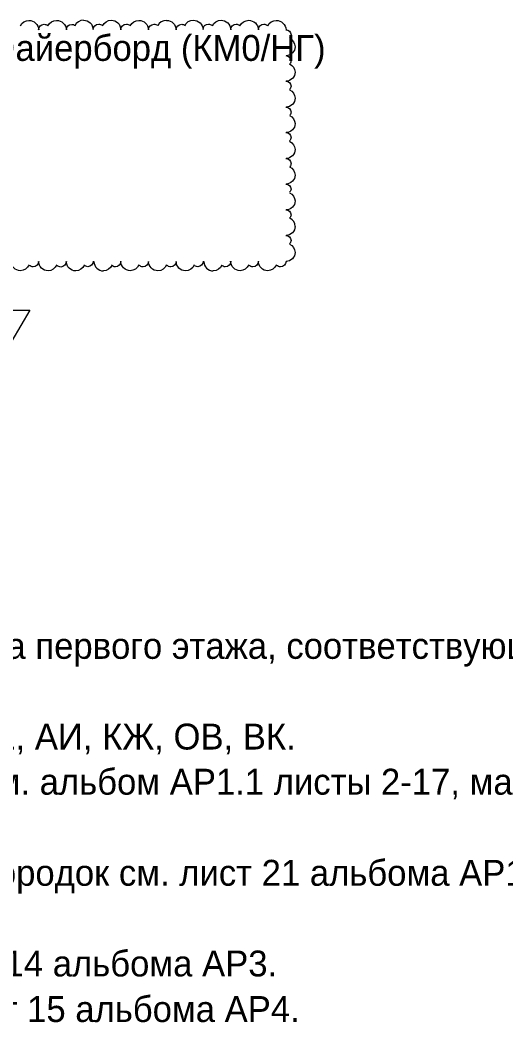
# Model space of a CAD drawing. Header units: millimetres. Extents: x -135211 to 49383, y -8033 to 228499.
# Drawn here: x 36203 to 41439, y 2814 to 13700 of the extents above; entities that cross this region are included whole.
import ezdxf

# ---------------------------------------------------------------- set-up
doc = ezdxf.new("R2010")
doc.units = ezdxf.units.MM
doc.layers.add('PDF _Геометрия', color=7, linetype='Continuous', true_color=0x1d1d1d)
doc.layers.add('PDF _Текст', color=7, linetype='Continuous')

msp = doc.modelspace()

# ---------------------------------------------------------------- linework, layer by layer
at = {"layer": 'PDF _Геометрия', "color": 1, "lineweight": 9}
for points in [[(36401.9, 13596.9), (36401.9, 13596.9)], [(36701.1, 13596.1), (36701.1, 13596.1)], [(36990.5, 13598.5), (36990.5, 13598.5)], [(37288.7, 13597.9), (37288.7, 13597.9)], [(37586.8, 13597.2), (37586.8, 13597.2)], [(37885, 13596.4), (37885, 13596.4)], [(38174.3, 13598.9), (38174.3, 13598.9)], [(38473.5, 13598.2), (38473.5, 13598.2)], [(38771.7, 13597.4), (38771.7, 13597.4)], [(35206.5, 10575.3), (36306.8, 10575.3), (36014.6, 10075.8)]]:
    msp.add_lwpolyline(points, dxfattribs=at)
for centre, radius, start, end in [((36884.9, 13596.9), 102.9, 89.54642, 154.87472), ((37780, 13594.5), 103.1, 89.93062, 154.79387), ((39068.4, 11476.2), 98.7, 359.74245, 63.71946), ((37101.2, 11099), 102.6, 180.56258, 269.31352), ((38285.7, 11099.7), 103, 180.73456, 269.50243)]:
    msp.add_arc(centre, radius, start, end, dxfattribs=at)
for points in [[(36204.6, 13638.8), (36221.2, 13676.9), (36259.7, 13698.2), (36297.2, 13698.2)], [(36297.2, 13698.2), (36352.3, 13698.2), (36399.1, 13655.8), (36403.3, 13596.5)], [(36401.9, 13596.9), (36401.9, 13630.7), (36428, 13656.1), (36461.3, 13656.1)], [(36461.3, 13656.1), (36474.8, 13656.1), (36487.3, 13651.8), (36499.8, 13643.4)], [(36502.5, 13638.1), (36519.2, 13676.2), (36557.8, 13697.4), (36595.3, 13697.4)], [(36595.3, 13697.4), (36650.5, 13697.4), (36697.5, 13655.1), (36701.6, 13595.8)], [(36701.1, 13596.1), (36701.1, 13630), (36726.2, 13655.3), (36759.5, 13655.3)], [(36759.5, 13655.3), (36773.1, 13655.3), (36785.6, 13651.1), (36798.1, 13642.7)], [(36885.7, 13699.8), (36940, 13699.8), (36987, 13657.5), (36991.2, 13598.2)], [(36990.5, 13598.5), (36990.5, 13632.5), (37015.6, 13657.9), (37050.1, 13657.9)], [(37050.1, 13657.9), (37062.6, 13657.9), (37075.1, 13653.6), (37087.7, 13645.1)], [(37090.7, 13639.9), (37107.5, 13678), (37145.1, 13699.1), (37183.8, 13699.1)], [(37183.8, 13699.1), (37238.2, 13699.1), (37285.3, 13656.8), (37289.5, 13597.5)], [(37288.7, 13597.9), (37288.7, 13631.7), (37313.8, 13657.1), (37348.3, 13657.1)], [(37348.3, 13657.1), (37360.9, 13657.1), (37373.4, 13652.9), (37386, 13644.4)], [(37388.7, 13639.1), (37405.5, 13677.3), (37444.2, 13698.4), (37482, 13698.4)], [(37482, 13698.4), (37537.5, 13698.4), (37583.6, 13656.1), (37587.8, 13596.8)], [(37586.8, 13597.2), (37586.8, 13631), (37612, 13656.4), (37646.6, 13656.4)], [(37646.6, 13656.4), (37659.2, 13656.4), (37671.7, 13652.2), (37684.3, 13643.7)], [(37780.1, 13697.6), (37835.7, 13697.6), (37881.9, 13655.3), (37886.1, 13596)], [(37885, 13596.4), (37885, 13630.2), (37910.2, 13655.6), (37944.8, 13655.6)], [(37944.8, 13655.6), (37957.4, 13655.6), (37970, 13651.4), (37982.6, 13642.9)], [(37976.9, 13640.9), (37993.8, 13679), (38031.6, 13700.2), (38069.5, 13700.2)], [(38069.5, 13700.2), (38125.2, 13700.2), (38171.5, 13657.8), (38175.7, 13598.5)], [(38174.3, 13598.9), (38174.3, 13632.8), (38200.6, 13658.1), (38234.3, 13658.1)], [(38234.3, 13658.1), (38246.9, 13658.1), (38259.6, 13653.9), (38272.2, 13645.4)], [(38274.9, 13640.2), (38291.8, 13678.2), (38329.7, 13699.4), (38368.7, 13699.4)], [(38368.7, 13699.4), (38423.4, 13699.4), (38469.8, 13657.1), (38474, 13597.9)], [(38473.5, 13598.2), (38473.5, 13632), (38498.8, 13657.4), (38532.6, 13657.4)], [(38532.6, 13657.4), (38545.2, 13657.4), (38557.8, 13653.2), (38570.5, 13644.7)], [(38572.9, 13639.5), (38589.8, 13677.6), (38628.8, 13698.7), (38666.8, 13698.7)], [(38666.8, 13698.7), (38721.7, 13698.7), (38768.1, 13656.4), (38772.3, 13597.1)], [(38771.7, 13597.4), (38771.7, 13631.3), (38797, 13656.7), (38830.8, 13656.7)], [(38830.8, 13656.7), (38843.5, 13656.7), (38856.1, 13652.5), (38868.8, 13644)], [(38871.9, 13638.7), (38888.8, 13676.8), (38926.9, 13698), (38964.9, 13698)], [(38964.9, 13698), (39019.9, 13698), (39066.4, 13655.7), (39070.6, 13596.4)], [(39068.3, 13597.3), (39097.9, 13597.3), (39123.3, 13576.1), (39123.3, 13542.2)], [(39123.3, 13542.2), (39123.3, 13529.5), (39114.8, 13516.9), (39106.3, 13508.4)], [(39107.9, 13503.6), (39141.7, 13486.7), (39167.1, 13452.8), (39167.1, 13414.6)], [(39167.1, 13414.6), (39167.1, 13363.9), (39120.6, 13317.3), (39069.8, 13317.3)], [(39068.3, 13317.9), (39097.9, 13317.9), (39123.3, 13296.7), (39123.3, 13262.8)], [(39107.9, 13228.4), (39141.7, 13211.5), (39167.1, 13177.6), (39167.1, 13139.5)], [(39123.3, 13262.8), (39123.3, 13254.3), (39119, 13241.6), (39110.6, 13229)], [(39167.1, 13139.5), (39167.1, 13088.7), (39120.6, 13042.2), (39069.8, 13042.2)], [(39068.3, 13042.7), (39097.9, 13042.7), (39123.3, 13021.5), (39123.3, 12987.7)], [(39123.3, 12987.7), (39123.3, 12975), (39114.8, 12962.2), (39106.3, 12953.8)], [(39167.1, 12860.1), (39167.1, 12809.3), (39120.6, 12762.8), (39069.8, 12762.8)], [(39107.9, 12949), (39141.7, 12932.1), (39167.1, 12898.3), (39167.1, 12860.1)], [(39068.3, 12763.4), (39097.9, 12763.4), (39123.3, 12742.1), (39123.3, 12708.3)], [(39107.9, 12673.8), (39141.7, 12656.9), (39167.1, 12623.1), (39167.1, 12584.9)], [(39123.3, 12708.3), (39123.3, 12699.8), (39119, 12687.1), (39110.6, 12674.4)], [(39167.1, 12584.9), (39167.1, 12534.1), (39120.6, 12487.6), (39069.8, 12487.6)], [(39068.3, 12488.1), (39097.9, 12488.1), (39123.3, 12467), (39123.3, 12433.1)], [(39123.3, 12433.1), (39123.3, 12420.4), (39114.8, 12407.7), (39106.3, 12399.2)], [(39167.1, 12305.5), (39167.1, 12254.8), (39120.6, 12208.2), (39069.8, 12208.2)], [(39107.9, 12394.4), (39141.7, 12377.5), (39167.1, 12343.7), (39167.1, 12305.5)], [(39068.3, 12208.7), (39097.9, 12208.7), (39123.3, 12187.6), (39123.3, 12153.7)], [(39107.9, 12119.3), (39141.7, 12102.4), (39167.1, 12068.5), (39167.1, 12030.4)], [(39123.3, 12153.7), (39123.3, 12145.3), (39119, 12132.6), (39110.6, 12119.8)], [(39167.1, 12030.4), (39167.1, 11979.6), (39120.6, 11933.1), (39069.8, 11933.1)], [(39068.3, 11933.6), (39097.9, 11933.6), (39123.3, 11912.4), (39123.3, 11878.5)], [(39123.3, 11878.5), (39123.3, 11865.9), (39114.8, 11853.2), (39106.3, 11844.7)], [(39107.9, 11839.9), (39141.7, 11823), (39167.1, 11789.1), (39167.1, 11751)], [(39068.3, 11654.2), (39097.9, 11654.2), (39123.3, 11633.1), (39123.3, 11599.2)], [(39167.1, 11751), (39167.1, 11700.2), (39120.6, 11653.7), (39069.8, 11653.7)], [(39123.3, 11599.2), (39123.3, 11586.4), (39114.8, 11573.7), (39106.3, 11565.3)], [(39167.1, 11475.8), (39167.1, 11425), (39120.6, 11378.5), (39069.8, 11378.5)], [(39068.3, 11379), (39097.9, 11379), (39123.3, 11357.9), (39123.3, 11324)], [(39123.3, 11324), (39123.3, 11311.3), (39114.8, 11298.6), (39106.3, 11290.2)], [(39107.9, 11285.3), (39141.7, 11268.4), (39167.1, 11234.6), (39167.1, 11196.4)], [(39167.1, 11196.4), (39167.1, 11145.6), (39120.6, 11099.1), (39069.8, 11099.1)], [(36204.4, 10998.7), (36150.3, 10998.7), (36103.6, 11045.3), (36103.6, 11100.3)], [(36298, 11062.2), (36281.4, 11024.1), (36247.1, 10998.7), (36204.4, 10998.7)], [(36344, 11039.6), (36327.3, 11039.6), (36314.9, 11048.1), (36301.3, 11056.5)], [(36403.3, 11098.8), (36403.3, 11069.2), (36374.2, 11039.6), (36344, 11039.6)], [(36503.6, 10997.9), (36448.4, 10997.9), (36401.5, 11044.5), (36401.5, 11099.5)], [(36596.3, 11061.4), (36579.7, 11023.4), (36545.3, 10997.9), (36503.6, 10997.9)], [(36642.2, 11038.8), (36625.5, 11038.8), (36613, 11047.3), (36600.5, 11055.8)], [(36701.6, 11098.1), (36701.6, 11068.5), (36672.4, 11038.8), (36642.2, 11038.8)], [(36801.8, 10997.2), (36746.5, 10997.2), (36699.5, 11043.7), (36699.5, 11098.7)], [(36894.7, 11060.6), (36878, 11022.5), (36843.5, 10997.2), (36801.8, 10997.2)], [(36931.6, 11041.4), (36914.9, 11041.4), (36902.4, 11050), (36889.9, 11058.4)], [(36991.2, 11100.7), (36991.2, 11071), (36961.9, 11041.4), (36931.6, 11041.4)], [(37193, 11060), (37176.2, 11021.8), (37141.7, 10996.4), (37099.9, 10996.4)], [(37229.9, 11040.7), (37213.1, 11040.7), (37200.6, 11049.2), (37188, 11057.7)], [(37289.5, 11099.9), (37289.5, 11070.3), (37260.2, 11040.7), (37229.9, 11040.7)], [(37389.3, 10999), (37334.9, 10999), (37287.7, 11045.5), (37287.7, 11100.6)], [(37482.5, 11062.5), (37465.8, 11024.4), (37431.2, 10999), (37389.3, 10999)], [(37528.1, 11039.9), (37511.3, 11039.9), (37498.7, 11048.4), (37486.2, 11056.9)], [(37587.8, 11099.2), (37587.8, 11069.6), (37558.5, 11039.9), (37528.1, 11039.9)], [(37687.5, 10998.2), (37632.9, 10998.2), (37585.7, 11044.8), (37585.7, 11099.9)], [(37780.8, 11061.8), (37764.1, 11023.6), (37730.5, 10998.2), (37687.5, 10998.2)], [(37827.3, 11039.2), (37809.5, 11039.2), (37796.9, 11047.6), (37784.3, 11056.1)], [(37886.1, 11098.4), (37886.1, 11068.8), (37856.7, 11039.2), (37827.3, 11039.2)], [(37985.6, 10997.5), (37931, 10997.5), (37884.7, 11044), (37884.7, 11099.1)], [(38079.1, 11060.9), (38062.3, 11022.9), (38028.7, 10997.5), (37985.6, 10997.5)], [(38116.8, 11041.8), (38100, 11041.8), (38086.3, 11050.2), (38073.7, 11058.7)], [(38175.7, 11101.1), (38175.7, 11071.4), (38146.2, 11041.8), (38116.8, 11041.8)], [(38377.5, 11060.3), (38360.6, 11022.1), (38326.9, 10996.7), (38284.8, 10996.7)], [(38415, 11041), (38398.1, 11041), (38385.5, 11049.5), (38372.9, 11057.9)], [(38474, 11100.3), (38474, 11070.6), (38444.5, 11041), (38415, 11041)], [(38574.2, 10999.3), (38518.3, 10999.3), (38471.9, 11045.9), (38471.9, 11100.9)], [(38667, 11062.8), (38650.1, 11024.7), (38616.4, 10999.3), (38574.2, 10999.3)], [(38713.2, 11040.3), (38696.3, 11040.3), (38683.7, 11048.7), (38671, 11057.1)], [(38772.3, 11099.4), (38772.3, 11069.9), (38742.8, 11040.3), (38713.2, 11040.3)], [(38872.4, 10998.5), (38817.4, 10998.5), (38771, 11045.1), (38771, 11100.2)], [(38965.3, 11062), (38948.4, 11023.9), (38914.6, 10998.5), (38872.4, 10998.5)], [(39011.4, 11039.5), (38994.5, 11039.5), (38981.8, 11048), (38969.2, 11056.4)], [(39070.6, 11098.7), (39070.6, 11069.1), (39041, 11039.5), (39011.4, 11039.5)]]:
    msp.add_open_spline(points, degree=3, dxfattribs=at)

# ---------------------------------------------------------------- texts
at = {"layer": 'PDF _Текст', "char_height": 279.315, "attachment_point": 4, "style": ''}
for s, insert in [('- противодымный экран с обшивкой КНАУФ-Файерборд (КМ0/НГ)', (28142.4, 13358.8)), ('2. За отметку 0,000 принята отметка верха чистого пола первого этажа, соответствующая', (26440.6, 6911.6)), ('3. Данный лист смотреть совместно с разделами АР1.1, АИ, КЖ, ОВ, ВК.', (26440.6, 5933.7)), ('4. Кладочные планы и планы инженерных отверстий см. альбом АР1.1 листы 2-17, маркировочные', (26440.6, 5446.9)), ('5. Узлы крепления внешних и внутренних стен и перегородок см. лист 21 альбома АР1.1.', (26440.6, 4464.8)), ('7. Устройство металлических лестниц кровли ЛМК см. 14 альбома АР3.', (26440.6, 3486.9)), ('8. Устройство лестниц выхода на кровлю ЛМ-1 см. лист 15 альбома АР4.', (26440.6, 2995.8))]:
    msp.add_mtext(s, dxfattribs=dict(at, insert=insert))

doc.saveas('drawing.dxf')
